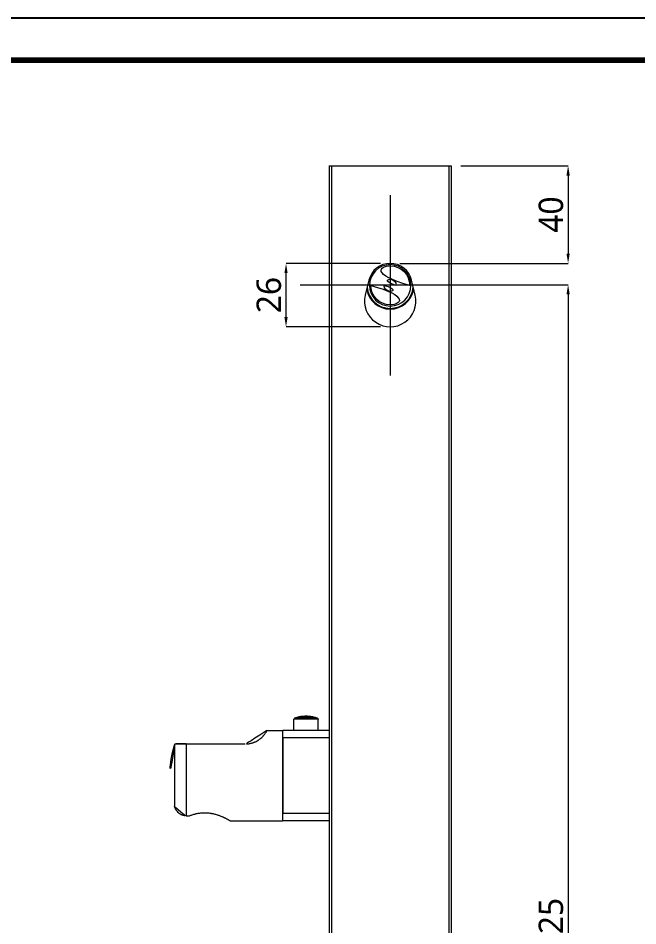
# Model space of a CAD drawing. Extents: x 16296660632 to 16296675124, y -37409619871 to -37409617478.
# Drawn here: x 16296674616.7 to 16296674870.6, y -37409617850.3 to -37409617478.3 of the extents above; entities that cross this region are included whole.
import ezdxf

# ---------------------------------------------------------------- set-up
doc = ezdxf.new("R2010")
doc.units = 0
doc.header["$LTSCALE"] = 10
doc.header["$MEASUREMENT"] = 0
doc.header["$PDMODE"] = 3
doc.header["$PDSIZE"] = -10
doc.linetypes.add('CENTER2', pattern=[28.575, 19.05, -3.175, 3.175, -3.175])
doc.layers.get('0').update_dxf_attribs({"linetype": 'CONTINUOUS'})
doc.layers.get('DEFPOINTS').update_dxf_attribs({"linetype": 'CONTINUOUS'})
doc.layers.add('1', color=7, linetype='CONTINUOUS', true_color=0xffffff)
doc.layers.add('Cneter', color=1, linetype='CENTER2', lineweight=13)
doc.layers.add('尺寸线层', color=3, linetype='CONTINUOUS', lineweight=18, true_color=0x00ff00)
doc.styles.add('Daelim Dimension', font='')
doc.styles.get('Daelim Dimension').set_extended_font_data('NanumGothic')
doc.dimstyles.new('DEFAULT', dxfattribs={"dimscale": 2, "dimtxt": 2, "dimasz": 2, "dimexe": 0, "dimexo": 2, "dimgap": 1, "dimtad": 1, "dimdec": 1, "dimzin": 9, "dimdsep": 46, "dimtxsty": 'Daelim Dimension', "dimcen": 0.5, "dimclrd": 252, "dimclre": 252, "dimclrt": 3, "dimadec": 1, "dimazin": 0, "dimtfac": 1, "dimtdec": 1, "dimtix": 1, "dimtmove": 0, "dimatfit": 3, "dimfxl": 1, "dimtolj": 1, "dimtzin": 1, "dimlwd": 9, "dimlwe": 9, "dimarcsym": 0})

# ---------------------------------------------------------------- blocks, each defined once
blk = doc.blocks.new('*D33')
at = {"layer": 'DEFPOINTS', "color": 0, "transparency": 16777216}
for p in [(16296674794.0925, -37409617538.78617), (16296674769.0925, -37409617578.78617), (16296674841.98375, -37409617578.78617)]:
    blk.add_point(p, dxfattribs=at)
at = {"layer": '尺寸线层', "color": 5, "lineweight": 9, "transparency": 16777216}
for p, q in [((16296674798.0925, -37409617538.78617), (16296674841.98375, -37409617538.78617)), ((16296674841.98375, -37409617542.78617), (16296674841.98375, -37409617574.78617)), ((16296674773.0925, -37409617578.78617), (16296674841.98375, -37409617578.78617))]:
    blk.add_line(p, q, dxfattribs=at)
at = {"layer": '尺寸线层', "color": 5, "transparency": 16777216}
for points in [[(16296674841.31709, -37409617542.78617), (16296674842.65042, -37409617542.78617), (16296674841.98375, -37409617538.78617)], [(16296674841.31709, -37409617574.78617), (16296674842.65042, -37409617574.78617), (16296674841.98375, -37409617578.78617)]]:
    blk.add_solid(points, dxfattribs=at)
at = {"layer": '尺寸线层', "color": 7, "transparency": 16777216, "insert": (16296674834.98376, -37409617558.78617), "char_height": 10, "attachment_point": 5, "rotation": 90, "style": 'Daelim Dimension'}
blk.add_mtext('\\A1;40', dxfattribs=at)
blk = doc.blocks.new('*D34')
at = {"layer": 'DEFPOINTS', "color": 0, "transparency": 16777216}
for p in [(16296674726.40963, -37409617578.78617), (16296674769.0925, -37409617578.78617), (16296674769.0925, -37409617604.78617)]:
    blk.add_point(p, dxfattribs=at)
at = {"layer": '尺寸线层', "color": 5, "lineweight": 9, "transparency": 16777216}
for p, q in [((16296674765.0925, -37409617578.78617), (16296674726.40963, -37409617578.78617)), ((16296674726.40963, -37409617600.78617), (16296674726.40963, -37409617582.78617)), ((16296674765.0925, -37409617604.78617), (16296674726.40963, -37409617604.78617))]:
    blk.add_line(p, q, dxfattribs=at)
at = {"layer": '尺寸线层', "color": 5, "transparency": 16777216}
for points in [[(16296674725.74296, -37409617582.78617), (16296674727.07629, -37409617582.78617), (16296674726.40963, -37409617578.78617)], [(16296674725.74296, -37409617600.78617), (16296674727.07629, -37409617600.78617), (16296674726.40963, -37409617604.78617)]]:
    blk.add_solid(points, dxfattribs=at)
at = {"layer": '尺寸线层', "color": 7, "transparency": 16777216, "insert": (16296674719.40963, -37409617591.78617), "char_height": 10, "attachment_point": 5, "rotation": 90, "style": 'Daelim Dimension'}
blk.add_mtext('\\A1;26', dxfattribs=at)
blk = doc.blocks.new('*D35')
at = {"layer": 'DEFPOINTS', "color": 0, "transparency": 16777216}
for p in [(16296674769.0925, -37409617587.53617), (16296674769.0925, -37409618112.53617), (16296674841.98375, -37409618112.53617)]:
    blk.add_point(p, dxfattribs=at)
at = {"layer": '尺寸线层', "color": 5, "lineweight": 9, "transparency": 16777216}
for p, q in [((16296674773.0925, -37409617587.53617), (16296674841.98375, -37409617587.53617)), ((16296674841.98375, -37409617591.53617), (16296674841.98375, -37409618108.53617)), ((16296674773.0925, -37409618112.53617), (16296674841.98375, -37409618112.53617))]:
    blk.add_line(p, q, dxfattribs=at)
at = {"layer": '尺寸线层', "color": 5, "transparency": 16777216}
for points in [[(16296674841.31709, -37409617591.53617), (16296674842.65042, -37409617591.53617), (16296674841.98375, -37409617587.53617)], [(16296674841.31709, -37409618108.53617), (16296674842.65042, -37409618108.53617), (16296674841.98375, -37409618112.53617)]]:
    blk.add_solid(points, dxfattribs=at)
at = {"layer": '尺寸线层', "color": 7, "transparency": 16777216, "insert": (16296674834.98376, -37409617850.03617), "char_height": 10, "attachment_point": 5, "rotation": 90, "style": 'Daelim Dimension'}
blk.add_mtext('\\A1;525', dxfattribs=at)

msp = doc.modelspace()

# ---------------------------------------------------------------- linework, layer by layer
at = {"ltscale": 0.5}
msp.add_lwpolyline([(16296674108.881821, -37409618222.388077), (16296675124.44182, -37409618222.388077), (16296675124.44182, -37409617478.268066), (16296674108.881821, -37409617478.268066)], close=True, dxfattribs=at)
at = {"color": 5, "linetype": 'ByBlock', "lineweight": 200, "const_width": 2.34}
msp.add_lwpolyline([(16296674125.2122, -37409618190.52552), (16296675108.012199, -37409618190.52552), (16296675108.012199, -37409617495.545517), (16296674125.2122, -37409617495.545517)], close=True, dxfattribs=at)
at = {"layer": '1', "color": 7, "linetype": 'Continuous', "lineweight": 18}
for p, q in [((16296674744.092501, -37409617538.786171), (16296674745.092501, -37409617538.786171)), ((16296674744.092501, -37409617538.786171), (16296674744.092501, -37409618138.786171)), ((16296674745.092501, -37409617538.786171), (16296674793.092501, -37409617538.786171)), ((16296674793.092501, -37409617538.786171), (16296674794.092501, -37409617538.786171)), ((16296674794.092501, -37409617538.786171), (16296674794.092501, -37409618138.786171)), ((16296674760.335421, -37409617585.709244), (16296674758.87591, -37409617591.863091)), ((16296674779.30909, -37409617591.863091), (16296674777.849581, -37409617585.709244)), ((16296674729.592501, -37409617770.286057), (16296674729.592501, -37409617765.624268)), ((16296674739.592501, -37409617770.286057), (16296674739.592501, -37409617765.624268)), ((16296674718.592501, -37409617770.286171), (16296674724.9925, -37409617770.286171)), ((16296674724.9925, -37409617770.286171), (16296674724.9925, -37409617807.286171)), ((16296674724.9925, -37409617770.486168), (16296674725.092501, -37409617770.486168)), ((16296674744.092501, -37409617770.286171), (16296674725.092501, -37409617770.286171)), ((16296674725.092501, -37409617773.286171), (16296674725.092501, -37409617770.286171)), ((16296674725.092501, -37409617773.286171), (16296674725.092501, -37409617804.286171)), ((16296674685.453199, -37409617775.786171), (16296674709.66221, -37409617775.786171)), ((16296674685.453199, -37409617805.21785), (16296674686.8169, -37409617805.21785)), ((16296674725.092501, -37409617807.286171), (16296674725.092501, -37409617804.286171)), ((16296674703.592501, -37409617807.286171), (16296674724.9925, -37409617807.286171)), ((16296674724.9925, -37409617807.086166), (16296674725.092501, -37409617807.086166)), ((16296674744.092501, -37409617807.286171), (16296674725.092501, -37409617807.286171))]:
    msp.add_line(p, q, dxfattribs=at)
at = {"layer": '1', "color": 7, "linetype": 'Continuous', "lineweight": 13}
for p, q in [((16296674745.092501, -37409617538.786171), (16296674745.092501, -37409618138.786171)), ((16296674793.092501, -37409617538.786171), (16296674793.092501, -37409618138.786171)), ((16296674760.592501, -37409617587.786171), (16296674761.092501, -37409617587.786171)), ((16296674777.592501, -37409617587.786171), (16296674777.092501, -37409617587.786171)), ((16296674744.092501, -37409617773.286171), (16296674725.092501, -37409617773.286171)), ((16296674680.74991, -37409617776.188873), (16296674680.74991, -37409617801.383476)), ((16296674685.453199, -37409617775.786171), (16296674685.453199, -37409617805.21785)), ((16296674744.092501, -37409617804.286171), (16296674725.092501, -37409617804.286171))]:
    msp.add_line(p, q, dxfattribs=at)
at = {"layer": '1', "color": 7, "linetype": 'Continuous', "lineweight": 18}
for centre, radius, start, end in [((16296674769.092501, -37409617587.786171), 9, 13.34219229, 166.65780771), ((16296674769.092501, -37409617587.786171), 8.5, 0, 180), ((16296674769.092501, -37409617587.786171), 8, 0, 180), ((16296674769.092501, -37409617587.786171), 2.5, 0, 180), ((16296674769.092501, -37409617587.786171), 9.75, 189.27842155, 350.72157845), ((16296674769.092501, -37409617587.786171), 9.45, 184.41283677, 355.58716323), ((16296674769.092501, -37409617587.786171), 8.5, 180, 0), ((16296674769.092501, -37409617587.786171), 8, 180, 0), ((16296674769.092501, -37409617587.786171), 2.5, 180, 0), ((16296674769.092501, -37409617594.286171), 10.5, 166.65780771, 13.34219229), ((16296674730.092501, -37409617765.624268), 0.5, 111.10021673, 180), ((16296674739.092501, -37409617765.624268), 0.5, 0, 68.89978327), ((16296674722.873751, -37409617788.786171), 43.967151, 163.3505912, 196.6494088)]:
    msp.add_arc(centre, radius, start, end, dxfattribs=at)
for points, knots in [([(16296674739.272499, -37409617765.157791), (16296674739.27249, -37409617765.157784), (16296674739.204941, -37409617765.131409), (16296674738.90041, -37409617765.01825), (16296674738.39749, -37409617764.850311), (16296674737.721821, -37409617764.660553), (16296674736.911949, -37409617764.484749), (16296674736.00878, -37409617764.352142), (16296674735.04941, -37409617764.282043), (16296674734.06778, -37409617764.284447), (16296674733.10791, -37409617764.359787), (16296674732.238411, -37409617764.492271), (16296674731.518841, -37409617764.64917), (16296674730.968679, -37409617764.798309), (16296674730.56675, -37409617764.923553), (16296674730.279961, -37409617765.021477), (16296674730.077379, -37409617765.095039), (16296674729.94454, -37409617765.145348), (16296674729.91251, -37409617765.157791), (16296674729.9125, -37409617765.157791)], [0, 0, 0, 0, 0.064536502, 0.1312694398, 0.1996564543, 0.2684137694, 0.3363891653, 0.403122868, 0.4690173206, 0.5349526164, 0.6017981817, 0.6683271161, 0.7295316272, 0.7834856512, 0.8308420272, 0.8731457751, 0.9126488214, 0.9537992371, 1, 1, 1, 1]), ([(16296674718.592501, -37409617770.286163), (16296674718.592501, -37409617770.286171), (16296674718.585991, -37409617770.299156), (16296674718.559879, -37409617770.35041), (16296674718.540291, -37409617770.38868), (16296674718.48698, -37409617770.490067), (16296674718.453279, -37409617770.553223), (16296674718.36969, -37409617770.704239), (16296674718.319811, -37409617770.792122), (16296674718.24534, -37409617770.917526), (16296674718.229839, -37409617770.943382), (16296674718.19754, -37409617770.996651), (16296674718.18079, -37409617771.024002), (16296674718.128719, -37409617771.108078), (16296674718.091539, -37409617771.166847), (16296674717.97205, -37409617771.351067), (16296674717.881781, -37409617771.48439), (16296674717.675961, -37409617771.770393), (16296674717.560419, -37409617771.923073), (16296674717.364031, -37409617772.16526), (16296674717.29472, -37409617772.248177), (16296674717.18432, -37409617772.375641), (16296674717.14645, -37409617772.41864), (16296674717.08794, -37409617772.483887), (16296674717.06814, -37409617772.505783), (16296674717.028061, -37409617772.54969), (16296674716.84549, -37409617772.747917), (16296674716.642679, -37409617772.951797), (16296674716.245331, -37409617773.318466), (16296674716.02829, -37409617773.50396), (16296674715.6705, -37409617773.78138), (16296674715.54582, -37409617773.873734), (16296674715.28484, -37409617774.057297), (16296674715.149981, -37409617774.147491), (16296674714.73189, -37409617774.412132), (16296674714.4352, -37409617774.580681), (16296674713.96101, -37409617774.816757), (16296674713.798071, -37409617774.892662), (16296674713.545971, -37409617775.00164), (16296674713.460609, -37409617775.037163), (16296674713.287399, -37409617775.1064), (16296674713.20009, -37409617775.1399), (16296674712.93605, -37409617775.236954), (16296674712.757219, -37409617775.297058), (16296674712.393961, -37409617775.407692), (16296674712.20953, -37409617775.458214), (16296674711.83502, -37409617775.549156), (16296674711.644939, -37409617775.5896), (16296674711.258989, -37409617775.659813), (16296674711.06312, -37409617775.689583), (16296674710.66534, -37409617775.737747), (16296674710.266109, -37409617775.773956), (16296674709.864, -37409617775.786171), (16296674709.66221, -37409617775.786171)], [0, 0, 0, 0, 0.0625, 0.0625, 0.125, 0.125, 0.1875, 0.1875, 0.25, 0.25, 0.265625, 0.265625, 0.28125, 0.28125, 0.3125, 0.3125, 0.375, 0.375, 0.4375, 0.4375, 0.46875, 0.46875, 0.484375, 0.484375, 0.4921875, 0.4921875, 0.5, 0.5625, 0.5625, 0.625, 0.625, 0.65625, 0.65625, 0.6875, 0.6875, 0.75, 0.75, 0.78125, 0.78125, 0.796875, 0.796875, 0.8125, 0.8125, 0.84375, 0.84375, 0.875, 0.875, 0.90625, 0.90625, 0.9375, 0.9375, 0.96875, 1, 1, 1, 1]), ([(16296674685.453199, -37409617775.786171), (16296674685.30439, -37409617775.786171), (16296674685.157301, -37409617775.786171), (16296674684.866381, -37409617775.786171), (16296674684.722549, -37409617775.786171), (16296674684.50918, -37409617775.786171), (16296674684.438459, -37409617775.786171), (16296674684.33297, -37409617775.786171), (16296674684.297899, -37409617775.786171), (16296674684.22797, -37409617775.786171), (16296674684.193081, -37409617775.786171), (16296674684.019449, -37409617775.786171), (16296674683.884911, -37409617775.786171), (16296674683.62385, -37409617775.786171), (16296674683.49733, -37409617775.786171), (16296674683.313219, -37409617775.786171), (16296674683.22258, -37409617775.786171), (16296674683.134029, -37409617775.786171), (16296674683.075451, -37409617775.786171), (16296674683.04635, -37409617775.786171), (16296674682.90254, -37409617775.786171), (16296674682.792931, -37409617775.786171), (16296674682.583469, -37409617775.786171), (16296674682.48362, -37409617775.786171), (16296674682.292879, -37409617775.786171), (16296674682.201981, -37409617775.786171), (16296674682.071899, -37409617775.786171), (16296674682.008421, -37409617775.786171), (16296674681.947229, -37409617775.786171), (16296674681.906931, -37409617775.786171), (16296674681.887011, -37409617775.786171), (16296674681.789061, -37409617775.786171), (16296674681.715521, -37409617775.786171), (16296674681.577061, -37409617775.786171), (16296674681.512131, -37409617775.786171), (16296674681.32901, -37409617775.786171), (16296674681.222429, -37409617775.786171), (16296674681.03516, -37409617775.786171), (16296674680.954491, -37409617775.786171), (16296674680.884821, -37409617775.786171)], [0, 0, 0, 0, 0.0625, 0.0625, 0.125, 0.125, 0.15625, 0.15625, 0.171875, 0.171875, 0.1875, 0.1875, 0.25, 0.25, 0.3125, 0.3125, 0.34375, 0.359375, 0.359375, 0.375, 0.375, 0.4375, 0.4375, 0.5, 0.5, 0.5625, 0.5625, 0.59375, 0.609375, 0.609375, 0.625, 0.625, 0.6875, 0.6875, 0.75, 0.75, 0.875, 0.875, 1, 1, 1, 1]), ([(16296674680.74991, -37409617801.383476), (16296674680.828239, -37409617801.645409), (16296674680.922029, -37409617801.899872), (16296674681.14188, -37409617802.393242), (16296674681.26791, -37409617802.632149), (16296674681.447479, -37409617802.920151), (16296674681.50301, -37409617803.005753), (16296674681.56111, -37409617803.090111), (16296674681.60042, -37409617803.146072), (16296674681.620371, -37409617803.173912), (16296674681.721121, -37409617803.311783), (16296674681.805321, -37409617803.418312), (16296674682.068689, -37409617803.726624), (16296674682.25857, -37409617803.917183), (16296674682.565901, -37409617804.179428), (16296674682.672119, -37409617804.262901), (16296674682.83737, -37409617804.381897), (16296674682.89344, -37409617804.420517), (16296674682.97909, -37409617804.476852), (16296674683.007919, -37409617804.495377), (16296674683.065981, -37409617804.531807), (16296674683.21183, -37409617804.62114), (16296674683.48053, -37409617804.766357), (16296674683.851851, -37409617804.927109), (16296674684.10815, -37409617805.012177), (16296674684.30377, -37409617805.067459), (16296674684.369539, -37409617805.084457), (16296674684.50223, -37409617805.115547), (16296674684.56921, -37409617805.129646), (16296674684.77157, -37409617805.167397), (16296674685.042561, -37409617805.205139), (16296674685.31592, -37409617805.21785), (16296674685.453199, -37409617805.21785)], [0, 0, 0, 0, 0.125, 0.125, 0.25, 0.25, 0.28125, 0.296875, 0.296875, 0.3125, 0.3125, 0.375, 0.375, 0.5, 0.5, 0.5625, 0.5625, 0.59375, 0.59375, 0.609375, 0.609375, 0.625, 0.6875, 0.75, 0.8125, 0.8125, 0.84375, 0.84375, 0.875, 0.875, 0.9375, 1, 1, 1, 1]), ([(16296674686.8169, -37409617805.21785), (16296674687.008011, -37409617805.143341), (16296674687.20326, -37409617805.070091), (16296674687.6022, -37409617804.927116), (16296674687.805889, -37409617804.857399), (16296674688.22196, -37409617804.722527), (16296674688.434349, -37409617804.657387), (16296674688.868299, -37409617804.532837), (16296674689.089849, -37409617804.473427), (16296674689.429529, -37409617804.389557), (16296674689.54398, -37409617804.36248), (16296674689.717581, -37409617804.323311), (16296674689.77577, -37409617804.310501), (16296674689.89226, -37409617804.285477), (16296674690.184111, -37409617804.224419), (16296674690.71493, -37409617804.127998), (16296674691.434629, -37409617804.030647), (16296674691.922621, -37409617803.988098), (16296674692.41485, -37409617803.957474), (16296674692.66309, -37409617803.948128), (16296674692.97617, -37409617803.944351), (16296674693.03898, -37409617803.943993), (16296674693.16465, -37409617803.944069), (16296674693.352791, -37409617803.945389), (16296674693.53985, -37409617803.950256), (16296674693.91256, -37409617803.964622), (16296674694.40575, -37409617803.996101), (16296674695.13463, -37409617804.078331), (16296674695.61348, -37409617804.155083), (16296674695.910589, -37409617804.20945), (16296674695.9699, -37409617804.220642), (16296674696.08831, -37409617804.243652), (16296674696.147249, -37409617804.25544), (16296674696.323139, -37409617804.291603), (16296674696.439251, -37409617804.316772), (16296674696.78422, -37409617804.395233), (16296674697.009741, -37409617804.451462), (16296674697.45237, -37409617804.570503), (16296674697.669491, -37409617804.633324), (16296674698.095711, -37409617804.764389), (16296674698.304819, -37409617804.832642), (16296674698.561319, -37409617804.9207), (16296674698.61241, -37409617804.938454), (16296674698.71398, -37409617804.97419), (16296674698.865231, -37409617805.028053), (16296674699.013241, -37409617805.082581), (16296674699.30504, -37409617805.192352), (16296674699.49399, -37409617805.266472), (16296674699.86117, -37409617805.415543), (16296674700.03941, -37409617805.490501), (16296674700.385441, -37409617805.640327), (16296674700.55323, -37409617805.715187), (16296674700.797131, -37409617805.826736), (16296674700.917139, -37409617805.882332), (16296674701.034201, -37409617805.937508), (16296674701.111589, -37409617805.974197), (16296674701.149981, -37409617805.9925), (16296674701.339609, -37409617806.083389), (16296674701.484449, -37409617806.154373), (16296674701.760719, -37409617806.292168), (16296674701.89216, -37409617806.358978), (16296674702.141741, -37409617806.487701), (16296674702.25988, -37409617806.549629), (16296674702.48275, -37409617806.667877), (16296674702.587481, -37409617806.724197), (16296674702.78315, -37409617806.830498), (16296674702.87409, -37409617806.880478), (16296674702.97875, -37409617806.938461), (16296674702.999241, -37409617806.949837), (16296674703.03911, -37409617806.972023), (16296674703.09734, -37409617807.004494), (16296674703.150881, -37409617807.034523), (16296674703.25173, -37409617807.091278), (16296674703.36965, -37409617807.158142), (16296674703.497141, -37409617807.231163), (16296674703.548901, -37409617807.261002), (16296674703.583611, -37409617807.281029), (16296674703.59248, -37409617807.286163), (16296674703.592501, -37409617807.286163)], [0, 0, 0, 0, 0.0312515214, 0.0312515214, 0.0625030429, 0.0625030429, 0.0937545643, 0.0937545643, 0.1250060858, 0.1250060858, 0.1406318465, 0.1406318465, 0.1484447269, 0.1484447269, 0.1562576072, 0.1875091287, 0.2187606501, 0.2500121716, 0.2500121716, 0.281263693, 0.281263693, 0.2890765734, 0.2890765734, 0.2968894538, 0.3125152145, 0.3125152145, 0.3437667359, 0.3750182574, 0.4062697788, 0.4062697788, 0.4140826592, 0.4140826592, 0.4218955396, 0.4218955396, 0.4375213003, 0.4375213003, 0.4687728217, 0.4687728217, 0.5000243432, 0.5000243432, 0.5312758646, 0.5312758646, 0.539088745, 0.539088745, 0.5469016254, 0.5625273861, 0.5625273861, 0.5937789075, 0.5937789075, 0.625030429, 0.625030429, 0.6562819504, 0.6562819504, 0.6719077111, 0.6797205915, 0.6797205915, 0.6875334719, 0.6875334719, 0.7187849933, 0.7187849933, 0.7500365148, 0.7500365148, 0.7812880362, 0.7812880362, 0.8125395577, 0.8125395577, 0.8437910791, 0.8437910791, 0.8516039595, 0.8516039595, 0.8594168398, 0.8750426006, 0.8750426006, 0.906294122, 0.9375456435, 0.9687971649, 0.9687971649, 1, 1, 1, 1])]:
    msp.add_open_spline(points, degree=3, knots=knots, dxfattribs=at)
at = {"layer": '1', "color": 7, "linetype": 'Continuous', "lineweight": 13}
msp.add_open_spline([(16296674739.592501, -37409617765.624268), (16296674739.59248, -37409617765.62426), (16296674739.59243, -37409617765.624237), (16296674739.592039, -37409617765.624092), (16296674739.591419, -37409617765.623863), (16296674739.59053, -37409617765.623528), (16296674739.58939, -37409617765.6231), (16296674739.58799, -37409617765.622581), (16296674739.58633, -37409617765.621964), (16296674739.5844, -37409617765.621246), (16296674739.582211, -37409617765.620453), (16296674739.57976, -37409617765.61956), (16296674739.57703, -37409617765.618568), (16296674739.57403, -37409617765.617477), (16296674739.570749, -37409617765.616302), (16296674739.5672, -37409617765.615028), (16296674739.56337, -37409617765.613663), (16296674739.559259, -37409617765.61219), (16296674739.554871, -37409617765.610626), (16296674739.5502, -37409617765.608994), (16296674739.545231, -37409617765.607239), (16296674739.53998, -37409617765.605392), (16296674739.534439, -37409617765.603462), (16296674739.52861, -37409617765.601433), (16296674739.52248, -37409617765.599297), (16296674739.51606, -37409617765.597076), (16296674739.50934, -37409617765.594772), (16296674739.502319, -37409617765.592369), (16296674739.495001, -37409617765.589867), (16296674739.48737, -37409617765.587273), (16296674739.479441, -37409617765.584579), (16296674739.471201, -37409617765.581787), (16296674739.46265, -37409617765.578918), (16296674739.453791, -37409617765.575943), (16296674739.444611, -37409617765.572884), (16296674739.435129, -37409617765.56971), (16296674739.42532, -37409617765.566452), (16296674739.415199, -37409617765.563103), (16296674739.40476, -37409617765.559662), (16296674739.393999, -37409617765.556122), (16296674739.38291, -37409617765.552483), (16296674739.3715, -37409617765.548759), (16296674739.35976, -37409617765.54493), (16296674739.3477, -37409617765.541023), (16296674739.3353, -37409617765.537003), (16296674739.32258, -37409617765.532898), (16296674739.309521, -37409617765.528687), (16296674739.296129, -37409617765.524399), (16296674739.2824, -37409617765.520012), (16296674739.26833, -37409617765.515533), (16296674739.253929, -37409617765.510948), (16296674739.239189, -37409617765.506279), (16296674739.2241, -37409617765.501511), (16296674739.208679, -37409617765.496651), (16296674739.192909, -37409617765.491699), (16296674739.17679, -37409617765.486649), (16296674739.16033, -37409617765.481499), (16296674739.14352, -37409617765.476257), (16296674739.12636, -37409617765.470932), (16296674739.07946, -37409617765.45639), (16296674738.99474, -37409617765.430367), (16296674738.858919, -37409617765.39003), (16296674738.696369, -37409617765.343819), (16296674738.540689, -37409617765.301537), (16296674738.40374, -37409617765.265961), (16296674738.29652, -37409617765.239143), (16296674738.1854, -37409617765.212227), (16296674738.07048, -37409617765.185242), (16296674737.951891, -37409617765.15818), (16296674737.82975, -37409617765.131073), (16296674737.716089, -37409617765.106361), (16296674737.612301, -37409617765.084511), (16296674737.51955, -37409617765.065842), (16296674737.426109, -37409617765.047768), (16296674737.33205, -37409617765.030296), (16296674737.237471, -37409617765.013451), (16296674737.14245, -37409617764.997223), (16296674737.047079, -37409617764.981583), (16296674736.95142, -37409617764.966568), (16296674736.85557, -37409617764.952164), (16296674736.7596, -37409617764.93837), (16296674736.66358, -37409617764.925194), (16296674736.567579, -37409617764.912621), (16296674736.47167, -37409617764.900658), (16296674736.375919, -37409617764.889313), (16296674736.28039, -37409617764.878571), (16296674736.18515, -37409617764.868446), (16296674736.09024, -37409617764.858932), (16296674735.995741, -37409617764.850037), (16296674735.90169, -37409617764.841743), (16296674735.808149, -37409617764.834068), (16296674735.60273, -37409617764.818443), (16296674735.281321, -37409617764.799728), (16296674734.840839, -37409617764.78669), (16296674734.398621, -37409617764.785896), (16296674733.95817, -37409617764.797417), (16296674733.57938, -37409617764.818024), (16296674733.25783, -37409617764.843437), (16296674732.98694, -37409617764.869873), (16296674732.70837, -37409617764.901932), (16296674732.423929, -37409617764.939667), (16296674732.135771, -37409617764.983093), (16296674731.846359, -37409617765.032188), (16296674731.60257, -37409617765.078468), (16296674731.37598, -37409617765.125793), (16296674731.14222, -37409617765.177422), (16296674730.926769, -37409617765.228851), (16296674730.75457, -37409617765.272682), (16296674730.64323, -37409617765.301918), (16296674730.545549, -37409617765.328377), (16296674730.46047, -37409617765.352051), (16296674730.33934, -37409617765.386467), (16296674730.192181, -37409617765.429573), (16296674730.033689, -37409617765.478188), (16296674729.90576, -37409617765.519073), (16296674729.82868, -37409617765.544434), (16296674729.78546, -37409617765.558723), (16296674729.76618, -37409617765.565117), (16296674729.74795, -37409617765.571182), (16296674729.73077, -37409617765.57692), (16296674729.71463, -37409617765.582336), (16296674729.69953, -37409617765.587418), (16296674729.68545, -37409617765.592171), (16296674729.6724, -37409617765.596603), (16296674729.66036, -37409617765.6007), (16296674729.64933, -37409617765.604469), (16296674729.639299, -37409617765.607918), (16296674729.63027, -37409617765.611031), (16296674729.622219, -37409617765.613823), (16296674729.61515, -37409617765.61628), (16296674729.609051, -37409617765.618423), (16296674729.60391, -37409617765.620216), (16296674729.59972, -37409617765.621696), (16296674729.596479, -37409617765.622841), (16296674729.594191, -37409617765.623657), (16296674729.59276, -37409617765.624168), (16296674729.59259, -37409617765.624237), (16296674729.592501, -37409617765.624268)], degree=3, knots=[0, 0, 0, 0, 0.0022322558, 0.0044710196, 0.0067163073, 0.0089681345, 0.0112265167, 0.0134914691, 0.0157630072, 0.0180411459, 0.0203259003, 0.0226172851, 0.024915315, 0.0272200047, 0.0295313686, 0.031849421, 0.0341741762, 0.0365056482, 0.0388438509, 0.0411887983, 0.0435405039, 0.0458989816, 0.0482642446, 0.0506363065, 0.0530151804, 0.0554008795, 0.0577934168, 0.0601928052, 0.0625990576, 0.0650121867, 0.067432205, 0.069859125, 0.0722929591, 0.0747337196, 0.0771814187, 0.0796360683, 0.0820976805, 0.0845662672, 0.08704184, 0.0895244107, 0.0920139909, 0.0945105919, 0.0970142251, 0.0995249019, 0.1020426334, 0.1045674307, 0.1070993048, 0.1096382665, 0.1121843268, 0.1147374962, 0.1172977856, 0.1198652053, 0.1224397658, 0.1250214776, 0.1276103509, 0.1302063958, 0.1328096226, 0.1354200412, 0.1380376615, 0.1406624935, 0.1565161231, 0.1739623811, 0.1930023486, 0.2136368229, 0.2240484588, 0.2344608587, 0.2448740245, 0.2552879583, 0.2657026623, 0.2761181384, 0.2865343887, 0.2939929885, 0.301380614, 0.3086973687, 0.3159433593, 0.3231186958, 0.3302234911, 0.3372578619, 0.3442219282, 0.3511158136, 0.3579396459, 0.3646935564, 0.3713776809, 0.3779921594, 0.3845371362, 0.3910127604, 0.3974191859, 0.4037565718, 0.4100250822, 0.4162248869, 0.4223561612, 0.4284190866, 0.4564085985, 0.4843494812, 0.5122631931, 0.5401712552, 0.5680952017, 0.5851741762, 0.6031541763, 0.6220394348, 0.6418335973, 0.6625398231, 0.6841608658, 0.7066991371, 0.7197912072, 0.7397502211, 0.7665740176, 0.778909204, 0.790292263, 0.8007232147, 0.8102020947, 0.8187289601, 0.8429015367, 0.8656926933, 0.8871064975, 0.9071478809, 0.9117251095, 0.9162862206, 0.9208312967, 0.925360421, 0.9298736777, 0.9343711518, 0.9388529293, 0.943319097, 0.9477697427, 0.9522049551, 0.9566248237, 0.9610294392, 0.965418893, 0.9697932776, 0.9741526863, 0.9784972137, 0.9828269549, 0.9871420063, 0.9914424653, 0.9957284301, 1, 1, 1, 1], dxfattribs=at)
at = {"layer": '1', "color": 7, "linetype": 'Continuous', "lineweight": 18}
msp.add_open_spline([(16296674680.884821, -37409617775.786171), (16296674680.860491, -37409617775.851517), (16296674680.813641, -37409617775.983963), (16296674680.77051, -37409617776.119957), (16296674680.74991, -37409617776.188873)], degree=3, dxfattribs=at)
at = {"layer": 'Cneter', "lineweight": 5, "ltscale": 0.5}
for p, q in [((16296674769.092501, -37409617550.892303), (16296674769.092501, -37409617624.680038)), ((16296674732.198629, -37409617587.536171), (16296674805.98637, -37409617587.536171))]:
    msp.add_line(p, q, dxfattribs=at)

# ---------------------------------------------------------------- dimensions: what is measured, and where the dimension line sits
at = {"layer": '尺寸线层', "color": 5}
for base, p1, p2, picture, middle in [((16296674841.983749, -37409617578.786171), (16296674794.092501, -37409617538.786171), (16296674769.092501, -37409617578.786171), '*D33', (16296674834.983761, -37409617558.786171)), ((16296674726.40963, -37409617578.786171), (16296674769.092501, -37409617604.786171), (16296674769.092501, -37409617578.786171), '*D34', (16296674719.40963, -37409617591.786171)), ((16296674841.983749, -37409618112.536171), (16296674769.092501, -37409617587.536171), (16296674769.092501, -37409618112.536171), '*D35', (16296674834.983761, -37409617850.036171))]:
    dim = msp.add_linear_dim(base=base, p1=p1, p2=p2, angle=90, dimstyle='DEFAULT', override={"dimtxt": 5, "dimclrd": 5, "dimclre": 5, "dimclrt": 7}, dxfattribs=at)
    dim.commit()
    dim.dimension.update_dxf_attribs({"geometry": picture, "text_midpoint": middle})

doc.saveas('drawing.dxf')
